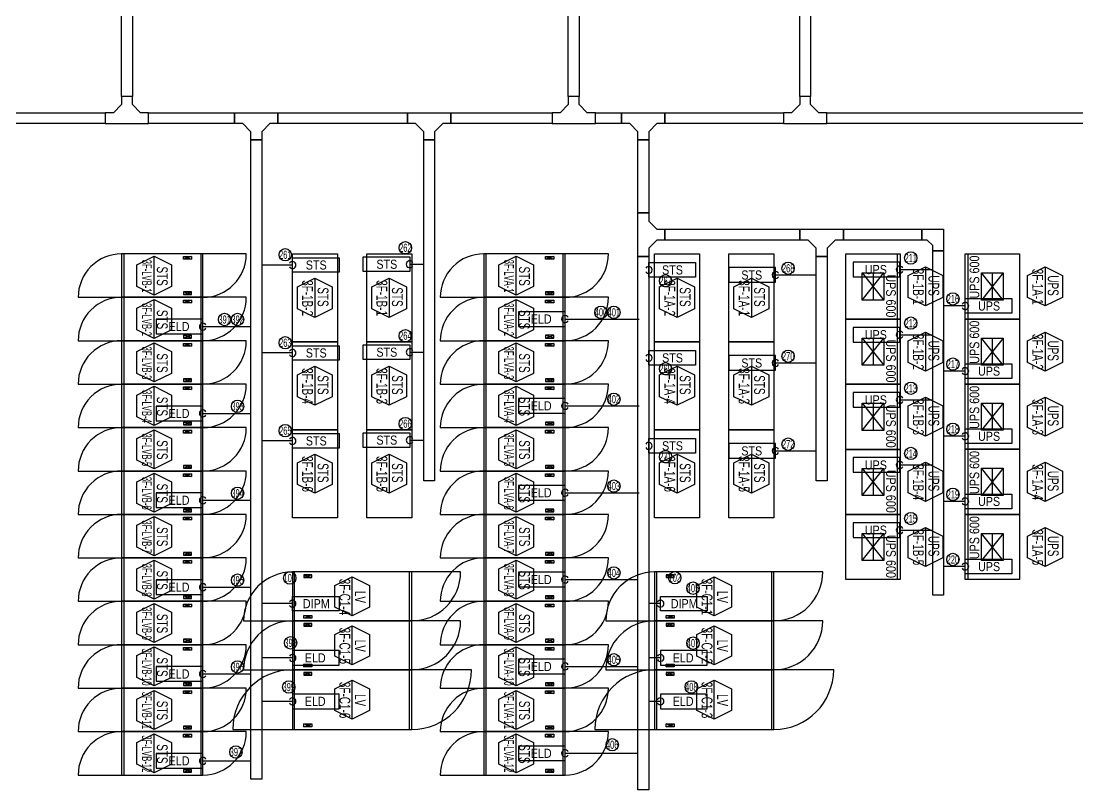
# Model space of a CAD drawing. Header units: millimetres. Extents: x 89450 to 753248, y -530175 to 1209785.
# Drawn here: x 115254 to 134730, y 469733 to 483893 of the extents above; entities that cross this region are included whole.
import ezdxf
from ezdxf.enums import TextEntityAlignment as Align

# ---------------------------------------------------------------- set-up
doc = ezdxf.new("R2010")
doc.units = ezdxf.units.MM
doc.header["$LTSCALE"] = 150
for name, color, linetype in [('------00 Switch Gear', 3, 'Continuous'), ('------00 Switch Gear_Number', 1, 'Continuous'), ('-----29 Indicator', 1, 'Continuous'), ('-----99 EPMS CABLE DUCT', 4, 'Continuous'), ('-----99 EPMS CONDUIT', 4, 'Continuous'), ('-----99 EPMS DEVICE', 3, 'Continuous')]:
    doc.layers.add(name, color=color, linetype=linetype)
doc.layers.add('NOPLOT', color=191, linetype='Continuous', plot=False)
doc.styles.add('ELEC', font='')
doc.styles.get('ELEC').set_extended_font_data('Dotum')

# ---------------------------------------------------------------- blocks, each defined once
blk = doc.blocks.new('UPS 600kV')
at = {"layer": '------00 Switch Gear', "color": 161}
blk.add_line((800, 850), (-402, 850), dxfattribs=at)
blk.add_lwpolyline([(798, -100), (-402, -100), (-402, 900), (798, 900)], close=True, dxfattribs=at)
at = {"layer": 'NOPLOT', "color": 161}
for p, q in [((-52, 199), (448, 601)), ((448, 199), (-52, 601)), ((-52, 400), (448, 400))]:
    blk.add_line(p, q, dxfattribs=at)
blk.add_lwpolyline([(448, 601), (448, 199), (-52, 199), (-52, 601)], close=True, dxfattribs=at)
at = {"layer": 'NOPLOT', "color": 161, "style": 'ELEC', "width": 0.85}
blk.add_text('UPS 600', height=178.2, dxfattribs=at).set_placement((-26, 731), align=Align.MIDDLE_LEFT)
blk = doc.blocks.new('STS-R')
at = {"color": 161}
blk.add_lwpolyline([(886994, -128588), (888614, -128588), (888614, -129418), (886994, -129418), (886994, -128588)], dxfattribs=at)
blk = doc.blocks.new('800x1200')
at = {"layer": '------00 Switch Gear', "color": 161}
for p, q in [((-1460, 0), (-1460, 800)), ((800, 800), (-42, 800)), ((-40, 0), (-40, 800)), ((-1290, 750), (-1140, 700)), ((-1140, 750), (-1290, 700)), ((-2300, 0), (-1458, 0)), ((-1290, 50), (-1140, 100)), ((-1140, 50), (-1290, 100))]:
    blk.add_line(p, q, dxfattribs=at)
for points in [[(0, 0), (0, 800), (-1500, 800), (-1500, 0)], [(-1140, 750), (-1290, 750), (-1290, 700), (-1140, 700)], [(-1140, 50), (-1290, 50), (-1290, 100), (-1140, 100)]]:
    blk.add_lwpolyline(points, close=True, dxfattribs=at)
for centre, start, end in [((-1500, 0), 90, 180), ((0, 800), 270, 0)]:
    blk.add_arc(centre, 800, start, end, dxfattribs=at)
blk = doc.blocks.new('1100x2200')
at = {"layer": '------00 Switch Gear', "color": 161}
for p, q in [((-2160, 0), (-2160, 1100)), ((-1990, 1050), (-1840, 1000)), ((-1840, 1050), (-1990, 1000)), ((1100, 1100), (-42, 1100)), ((-40, 0), (-40, 1100)), ((-3300, 0), (-2158, 0)), ((-1990, 50), (-1840, 100)), ((-1840, 50), (-1990, 100))]:
    blk.add_line(p, q, dxfattribs=at)
at = {"layer": '------00 Switch Gear', "color": 161, "elevation": 0}
for points in [[(0, 0), (0, 1100), (-2200, 1100), (-2200, 0)], [(-1840, 1050), (-1990, 1050), (-1990, 1000), (-1840, 1000)], [(-1840, 50), (-1990, 50), (-1990, 100), (-1840, 100)]]:
    blk.add_lwpolyline(points, close=True, dxfattribs=at)
at = {"layer": '------00 Switch Gear', "color": 161}
for centre, start, end in [((-2200, 0), 90, 180), ((0, 1100), 270, 0)]:
    blk.add_arc(centre, 1100, start, end, dxfattribs=at)
blk = doc.blocks.new('900x2200')
at = {"layer": '------00 Switch Gear', "color": 161}
for p, q in [((-2160, 900), (-2160, 0)), ((-210, 850), (-360, 800)), ((-360, 850), (-210, 800)), ((900, 900), (-42, 900)), ((-40, 900), (-40, 0)), ((-3100, 0), (-2158, 0)), ((-210, 50), (-360, 100)), ((-360, 50), (-210, 100))]:
    blk.add_line(p, q, dxfattribs=at)
for points in [[(-2200, 900), (-2200, 0), (0, 0), (0, 900)], [(-360, 850), (-210, 850), (-210, 800), (-360, 800)], [(-360, 50), (-210, 50), (-210, 100), (-360, 100)]]:
    blk.add_lwpolyline(points, close=True, dxfattribs=at)
for centre, start, end in [((-2200, 0), 90, 180), ((0, 900), 270, 0)]:
    blk.add_arc(centre, 900, start, end, dxfattribs=at)
blk = doc.blocks.new('zw$32E')
for p, q in [((100, 0), (0, 0)), ((0, 0), (0, -400)), ((100, -75), (100, 0)), ((175, -150), (100, -75)), ((250, -150), (175, -150)), ((250, -250), (250, -150)), ((100, -325), (175, -250)), ((175, -250), (250, -250)), ((100, -400), (100, -325)), ((0, -400), (100, -400))]:
    blk.add_line(p, q)

msp = doc.modelspace()

# ---------------------------------------------------------------- linework, layer by layer
at = {"layer": '------00 Switch Gear_Number', "elevation": 0}
for points in [[(117704, 478846), (117704, 479566), (118024, 479406), (118024, 479005), (117704, 478846), (117384, 479005), (117384, 479406), (117704, 479566)], [(124379, 478846), (124379, 479566), (124699, 479406), (124699, 479005), (124379, 478846), (124059, 479005), (124059, 479406), (124379, 479566)], [(131924, 479366), (131924, 478646), (131604, 478805), (131604, 479206), (131924, 479366), (132244, 479206), (132244, 478805), (131924, 478646)], [(134124, 479366), (134124, 478646), (133804, 478805), (133804, 479206), (134124, 479366), (134444, 479206), (134444, 478805), (134124, 478646)], [(117704, 478046), (117704, 478766), (118024, 478606), (118024, 478205), (117704, 478046), (117384, 478205), (117384, 478606), (117704, 478766)], [(124379, 478046), (124379, 478766), (124699, 478606), (124699, 478205), (124379, 478046), (124059, 478205), (124059, 478606), (124379, 478766)], [(131924, 478166), (131924, 477446), (131604, 477605), (131604, 478006), (131924, 478166), (132244, 478006), (132244, 477605), (131924, 477446)], [(134124, 478166), (134124, 477446), (133804, 477605), (133804, 478006), (134124, 478166), (134444, 478006), (134444, 477605), (134124, 477446)], [(117704, 477246), (117704, 477966), (118024, 477806), (118024, 477405), (117704, 477246), (117384, 477405), (117384, 477806), (117704, 477966)], [(124379, 477246), (124379, 477966), (124699, 477806), (124699, 477405), (124379, 477246), (124059, 477405), (124059, 477806), (124379, 477966)], [(117704, 476446), (117704, 477166), (118024, 477006), (118024, 476605), (117704, 476446), (117384, 476605), (117384, 477006), (117704, 477166)], [(124379, 476446), (124379, 477166), (124699, 477006), (124699, 476605), (124379, 476446), (124059, 476605), (124059, 477006), (124379, 477166)], [(131924, 476966), (131924, 476246), (131604, 476405), (131604, 476806), (131924, 476966), (132244, 476806), (132244, 476405), (131924, 476246)], [(134124, 476966), (134124, 476246), (133804, 476405), (133804, 476806), (134124, 476966), (134444, 476806), (134444, 476405), (134124, 476246)], [(117704, 475646), (117704, 476366), (118024, 476206), (118024, 475805), (117704, 475646), (117384, 475805), (117384, 476206), (117704, 476366)], [(124379, 475646), (124379, 476366), (124699, 476206), (124699, 475805), (124379, 475646), (124059, 475805), (124059, 476206), (124379, 476366)], [(131924, 475766), (131924, 475046), (131604, 475205), (131604, 475606), (131924, 475766), (132244, 475606), (132244, 475205), (131924, 475046)], [(134124, 475766), (134124, 475046), (133804, 475205), (133804, 475606), (134124, 475766), (134444, 475606), (134444, 475205), (134124, 475046)], [(117704, 474846), (117704, 475566), (118024, 475406), (118024, 475005), (117704, 474846), (117384, 475005), (117384, 475406), (117704, 475566)], [(124379, 474846), (124379, 475566), (124699, 475406), (124699, 475005), (124379, 474846), (124059, 475005), (124059, 475406), (124379, 475566)], [(117704, 474046), (117704, 474766), (118024, 474606), (118024, 474205), (117704, 474046), (117384, 474205), (117384, 474606), (117704, 474766)], [(124379, 474046), (124379, 474766), (124699, 474606), (124699, 474205), (124379, 474046), (124059, 474205), (124059, 474606), (124379, 474766)], [(131924, 474566), (131924, 473846), (131604, 474005), (131604, 474406), (131924, 474566), (132244, 474406), (132244, 474005), (131924, 473846)], [(134124, 474566), (134124, 473846), (133804, 474005), (133804, 474406), (134124, 474566), (134444, 474406), (134444, 474005), (134124, 473846)], [(117704, 473246), (117704, 473966), (118024, 473806), (118024, 473405), (117704, 473246), (117384, 473405), (117384, 473806), (117704, 473966)], [(124379, 473246), (124379, 473966), (124699, 473806), (124699, 473405), (124379, 473246), (124059, 473405), (124059, 473806), (124379, 473966)], [(121354, 472936), (121354, 473656), (121674, 473496), (121674, 473095), (121354, 472936), (121034, 473095), (121034, 473496), (121354, 473656)], [(128029, 472936), (128029, 473656), (128349, 473496), (128349, 473095), (128029, 472936), (127709, 473095), (127709, 473496), (128029, 473656)], [(117704, 472446), (117704, 473166), (118024, 473006), (118024, 472605), (117704, 472446), (117384, 472605), (117384, 473006), (117704, 473166)], [(124379, 472446), (124379, 473166), (124699, 473006), (124699, 472605), (124379, 472446), (124059, 472605), (124059, 473006), (124379, 473166)], [(121354, 472036), (121354, 472756), (121674, 472596), (121674, 472195), (121354, 472036), (121034, 472195), (121034, 472596), (121354, 472756)], [(128029, 472036), (128029, 472756), (128349, 472596), (128349, 472195), (128029, 472036), (127709, 472195), (127709, 472596), (128029, 472756)], [(117704, 471646), (117704, 472366), (118024, 472206), (118024, 471805), (117704, 471646), (117384, 471805), (117384, 472206), (117704, 472366)], [(124379, 471646), (124379, 472366), (124699, 472206), (124699, 471805), (124379, 471646), (124059, 471805), (124059, 472206), (124379, 472366)], [(121354, 471036), (121354, 471756), (121674, 471596), (121674, 471195), (121354, 471036), (121034, 471195), (121034, 471596), (121354, 471756)], [(128029, 471036), (128029, 471756), (128349, 471596), (128349, 471195), (128029, 471036), (127709, 471195), (127709, 471596), (128029, 471756)], [(117704, 470846), (117704, 471566), (118024, 471406), (118024, 471005), (117704, 470846), (117384, 471005), (117384, 471406), (117704, 471566)], [(124379, 470846), (124379, 471566), (124699, 471406), (124699, 471005), (124379, 470846), (124059, 471005), (124059, 471406), (124379, 471566)], [(117704, 470046), (117704, 470766), (118024, 470606), (118024, 470205), (117704, 470046), (117384, 470205), (117384, 470606), (117704, 470766)], [(124379, 470046), (124379, 470766), (124699, 470606), (124699, 470205), (124379, 470046), (124059, 470205), (124059, 470606), (124379, 470766)]]:
    msp.add_lwpolyline(points, dxfattribs=at)
at = {"layer": '------00 Switch Gear_Number', "color": 1, "elevation": 0}
for points in [[(120667, 479156), (120667, 478436), (120347, 478595), (120347, 478996), (120667, 479156), (120987, 478996), (120987, 478595), (120667, 478436)], [(122037, 479156), (122037, 478436), (121717, 478595), (121717, 478996), (122037, 479156), (122357, 478996), (122357, 478595), (122037, 478436)], [(127342, 479156), (127342, 478436), (127022, 478595), (127022, 478996), (127342, 479156), (127662, 478996), (127662, 478595), (127342, 478436)], [(128712, 479156), (128712, 478436), (128392, 478595), (128392, 478996), (128712, 479156), (129032, 478996), (129032, 478595), (128712, 478436)], [(120667, 477536), (120667, 476816), (120347, 476975), (120347, 477376), (120667, 477536), (120987, 477376), (120987, 476975), (120667, 476816)], [(122037, 477536), (122037, 476816), (121717, 476975), (121717, 477376), (122037, 477536), (122357, 477376), (122357, 476975), (122037, 476816)], [(127342, 477536), (127342, 476816), (127022, 476975), (127022, 477376), (127342, 477536), (127662, 477376), (127662, 476975), (127342, 476816)], [(128712, 477536), (128712, 476816), (128392, 476975), (128392, 477376), (128712, 477536), (129032, 477376), (129032, 476975), (128712, 476816)], [(120667, 475916), (120667, 475196), (120347, 475355), (120347, 475756), (120667, 475916), (120987, 475756), (120987, 475355), (120667, 475196)], [(122037, 475916), (122037, 475196), (121717, 475355), (121717, 475756), (122037, 475916), (122357, 475756), (122357, 475355), (122037, 475196)], [(127342, 475916), (127342, 475196), (127022, 475355), (127022, 475756), (127342, 475916), (127662, 475756), (127662, 475355), (127342, 475196)], [(128712, 475916), (128712, 475196), (128392, 475355), (128392, 475756), (128712, 475916), (129032, 475756), (129032, 475355), (128712, 475196)]]:
    msp.add_lwpolyline(points, dxfattribs=at)
at = {"layer": '-----29 Indicator'}
for centre in [(120122, 479589, 0), (122335, 479718, 0), (131650, 479530, 0), (129390, 479341, 0), (127130, 479110, 0), (132426, 478776, 0), (125940, 478529, 0), (126178, 478529, 0), (119004, 478397), (119243, 478397), (131650, 478330, 0), (122335, 478098, 0), (120122, 477969, 0), (129390, 477721, 0), (127130, 477490, 0), (132426, 477576, 0), (131650, 477130, 0), (126178, 476929, 0), (119243, 476797), (122335, 476478, 0), (120122, 476349, 0), (132426, 476376, 0), (129390, 476101, 0), (131650, 475930, 0), (127130, 475870, 0), (126178, 475329, 0), (119243, 475197), (132426, 475176, 0), (131650, 474730, 0), (132426, 473976, 0), (119243, 473597), (120205, 473635, 0), (126178, 473729, 0), (127301, 473640, 0), (127637, 473448), (120219, 472441, 0), (127637, 472435), (119243, 471997), (126178, 472129, 0), (120186, 471627, 0), (127606, 471628, 0), (119212, 470430, 0), (126147, 470563)]:
    msp.add_circle(centre, 114, dxfattribs=at)
at = {"layer": '-----99 EPMS CABLE DUCT', "elevation": 0}
for points in [[(117104, 498927), (117304, 498927), (117304, 482507), (117104, 482507)], [(125338, 498927), (125538, 498927), (125538, 482507), (125338, 482507)], [(129604, 498927), (129804, 498927), (129804, 482507), (129604, 482507)], [(112154, 482207), (116804, 482207), (116804, 482007), (112154, 482007)], [(117604, 482207), (119187, 482207), (119187, 482007), (117604, 482007)], [(119987, 482207), (122375, 482207), (122375, 482007), (119987, 482007)], [(123175, 482207), (125038, 482207), (125038, 482007), (123175, 482007)], [(125838, 482207), (126320, 482207), (126320, 482007), (125838, 482007)], [(127120, 482207), (129304, 482207), (129304, 482007), (127120, 482007)], [(130104, 482207), (139404, 482207), (139404, 482007), (130104, 482007)], [(119487, 481707), (119687, 481707), (119687, 469931), (119487, 469931)], [(122675, 481707), (122875, 481707), (122875, 475426), (122675, 475426)], [(126620, 481707), (126820, 481707), (126820, 480359), (126620, 480359)], [(127120, 480059), (129608, 480059), (129608, 479859), (127120, 479859)], [(130408, 480059), (131854, 480059), (131854, 479859), (130408, 479859)], [(126620, 479559), (126820, 479559), (126820, 469733), (126620, 469733)], [(129908, 479559), (130108, 479559), (130108, 475426), (129908, 475426)], [(132054, 479659), (132254, 479659), (132254, 473317), (132054, 473317)]]:
    msp.add_lwpolyline(points, close=True, dxfattribs=at)
msp.add_lwpolyline([(131854, 479859), (131854, 480059), (132254, 480059), (132254, 479659), (132054, 479659), (132054, 479759), (131954, 479859), (131854, 479859)], dxfattribs=at)
at = {"layer": '-----99 EPMS CONDUIT'}
for p, q in [((120254, 479400, 0), (119687, 479400, 0)), ((122415, 479415), (122675, 479415, 0)), ((131447, 479317, 0), (132054, 479317, 0)), ((129159, 479217, 0), (129908, 479217, 0)), ((132654, 478646, 0), (132254, 478646, 0)), ((125279, 478406, 0), (126646, 478406, 0)), ((118603, 478267, 0), (119487, 478267, 0)), ((131447, 478117, 0), (132054, 478117, 0)), ((120254, 477780, 0), (119687, 477780, 0)), ((122415, 477795), (122675, 477795, 0)), ((129159, 477597, 0), (129908, 477597, 0)), ((132654, 477446, 0), (132254, 477446, 0)), ((125279, 476806, 0), (126646, 476806, 0)), ((131447, 476917, 0), (132054, 476917, 0)), ((118603, 476667, 0), (119487, 476667, 0)), ((132654, 476246, 0), (132254, 476246, 0)), ((120254, 476160, 0), (119687, 476160, 0)), ((122415, 476175), (122675, 476175, 0)), ((129159, 475977, 0), (129908, 475977, 0)), ((131447, 475717, 0), (132054, 475717, 0)), ((118603, 475067, 0), (119487, 475067, 0)), ((125279, 475206, 0), (126646, 475206, 0)), ((132654, 475046, 0), (132254, 475046, 0)), ((131447, 474517, 0), (132054, 474517, 0)), ((132654, 473846, 0), (132254, 473846, 0)), ((118603, 473467, 0), (119487, 473467, 0)), ((125279, 473606, 0), (126620, 473606, 0)), ((120255, 473163, 0), (119687, 473163, 0)), ((127036, 473163, 0), (126820, 473163, 0)), ((120254, 472163, 0), (119686, 472163, 0)), ((127036, 472163, 0), (126820, 472163, 0)), ((125279, 472006, 0), (126620, 472006, 0)), ((118604, 471867, 0), (119487, 471867, 0)), ((120254, 471363, 0), (119686, 471363, 0)), ((127036, 471363, 0), (126820, 471363, 0)), ((125279, 470406, 0), (126620, 470406, 0)), ((118604, 470267, 0), (119487, 470267, 0))]:
    msp.add_line(p, q, dxfattribs=at)
for centre, start, end in [((120254, 479400, 0), 210, 150), ((122415, 479415), 30, 330), ((126820, 479310), 210, 150), ((131447, 479317, 0), 30, 330), ((129159, 479217, 0), 30, 330), ((132654, 478646, 0), 210, 150), ((125279, 478406, 0), 30, 330), ((118603, 478267, 0), 30, 330), ((131447, 478117, 0), 30, 330), ((120254, 477780, 0), 210, 150), ((122415, 477795), 30, 330), ((126820, 477690), 210, 150), ((129159, 477597, 0), 30, 330), ((132654, 477446, 0), 210, 150), ((131447, 476917, 0), 30, 330), ((125279, 476806, 0), 30, 330), ((118603, 476667, 0), 30, 330), ((120254, 476160, 0), 210, 150), ((122415, 476175), 30, 330), ((132654, 476246, 0), 210, 150), ((126820, 476070), 210, 150), ((129159, 475977, 0), 30, 330), ((131447, 475717, 0), 30, 330), ((125279, 475206, 0), 30, 330), ((118603, 475067, 0), 30, 330), ((132654, 475046, 0), 210, 150), ((131447, 474517, 0), 30, 330), ((132654, 473846, 0), 210, 150), ((125279, 473606, 0), 30, 330), ((118603, 473467, 0), 30, 330), ((120255, 473163, 0), 210, 150), ((127036, 473163, 0), 210, 150), ((120254, 472163, 0), 210, 150), ((127036, 472163, 0), 210, 150), ((118604, 471867, 0), 30, 330), ((125279, 472006, 0), 30, 330), ((120254, 471363, 0), 210, 150), ((127036, 471363, 0), 210, 150), ((125279, 470406, 0), 30, 330), ((118604, 470267, 0), 30, 330)]:
    msp.add_arc(centre, 63.8, start, end, dxfattribs=at)
at = {"layer": '-----99 EPMS DEVICE', "elevation": 0}
for points in [[(120254, 479535), (121114, 479535), (121114, 479266), (120254, 479266)], [(126820, 479445), (127680, 479445), (127680, 479175), (126820, 479175)], [(129159, 479352), (128299, 479352), (128299, 479082), (129159, 479082)], [(131447, 479452), (130587, 479452), (130587, 479182), (131447, 479182)], [(132654, 478781), (133514, 478781), (133514, 478511), (132654, 478511)], [(131447, 478252), (130587, 478252), (130587, 477982), (131447, 477982)], [(120254, 477915), (121114, 477915), (121114, 477646), (120254, 477646)], [(126820, 477825), (127680, 477825), (127680, 477555), (126820, 477555)], [(129159, 477732), (128299, 477732), (128299, 477462), (129159, 477462)], [(132654, 477581), (133514, 477581), (133514, 477311), (132654, 477311)], [(131447, 477052), (130587, 477052), (130587, 476782), (131447, 476782)], [(120254, 476295), (121114, 476295), (121114, 476026), (120254, 476026)], [(126820, 476205), (127680, 476205), (127680, 475935), (126820, 475935)], [(132654, 476381), (133514, 476381), (133514, 476111), (132654, 476111)], [(129159, 476112), (128299, 476112), (128299, 475842), (129159, 475842)], [(131447, 475852), (130587, 475852), (130587, 475582), (131447, 475582)], [(132654, 475181), (133514, 475181), (133514, 474911), (132654, 474911)], [(131447, 474652), (130587, 474652), (130587, 474382), (131447, 474382)], [(132654, 473981), (133514, 473981), (133514, 473711), (132654, 473711)], [(120255, 473297), (121115, 473297), (121115, 473028), (120255, 473028)], [(127036, 473297), (127896, 473297), (127896, 473028), (127036, 473028)]]:
    msp.add_lwpolyline(points, close=True, dxfattribs=at)
at = {"layer": '-----99 EPMS DEVICE'}
for points in [[(121555, 479549), (122415, 479549), (122415, 479280), (121555, 479280)], [(121555, 477929), (122415, 477929), (122415, 477660), (121555, 477660)], [(121555, 476309), (122415, 476309), (122415, 476040), (121555, 476040)]]:
    msp.add_lwpolyline(points, close=True, dxfattribs=at)
at = {"layer": '-----99 EPMS DEVICE', "color": 2, "elevation": 0}
for points in [[(125279, 478540), (124418, 478540), (124418, 478271), (125279, 478271)], [(118603, 478402), (117743, 478402), (117743, 478132), (118603, 478132)], [(118603, 476802), (117743, 476802), (117743, 476532), (118603, 476532)], [(125279, 476940), (124418, 476940), (124418, 476671), (125279, 476671)], [(125279, 475340), (124418, 475340), (124418, 475071), (125279, 475071)], [(118603, 475202), (117743, 475202), (117743, 474932), (118603, 474932)], [(125279, 473740), (124418, 473740), (124418, 473471), (125279, 473471)], [(118603, 473602), (117743, 473602), (117743, 473332), (118603, 473332)], [(121114, 472297), (120254, 472297), (120254, 472028), (121114, 472028)], [(127895, 472297), (127035, 472297), (127035, 472028), (127895, 472028)], [(125279, 472140), (124419, 472140), (124419, 471871), (125279, 471871)], [(118604, 472002), (117743, 472002), (117743, 471732), (118604, 471732)], [(121114, 471497), (120254, 471497), (120254, 471228), (121114, 471228)], [(127895, 471497), (127035, 471497), (127035, 471228), (127895, 471228)], [(118604, 470402), (117743, 470402), (117743, 470132), (118604, 470132)], [(125279, 470540), (124419, 470540), (124419, 470271), (125279, 470271)]]:
    msp.add_lwpolyline(points, close=True, dxfattribs=at)

# ---------------------------------------------------------------- block references
at = {"layer": '------00 Switch Gear', "color": 161}
for name, p, rotation in [('800x1200', (117104, 479606, 0), 180), ('STS-R', (-8334, -409008, 0), 90.00000000000001), ('STS-R', (-6964, -409008, 0), 90.00000000000001), ('800x1200', (123779, 479606, 0), 180), ('STS-R', (-1659, -409008, 0), 90.00000000000001), ('STS-R', (-289, -409008, 0), 90.00000000000001), ('UPS 600kV', (130554, 479203, 0), 270), ('UPS 600kV', (133554, 478808, 0), 89.99999999999999), ('800x1200', (117104, 478806, 0), 180), ('800x1200', (123779, 478806, 0), 180), ('UPS 600kV', (130554, 478003, 0), 270), ('UPS 600kV', (133554, 477608, 0), 89.99999999999999), ('800x1200', (117104, 478006, 0), 180), ('STS-R', (-8334, -410628, 0), 90.00000000000001), ('STS-R', (-6964, -410628, 0), 90.00000000000001), ('800x1200', (123779, 478006, 0), 180), ('STS-R', (-1659, -410628, 0), 90.00000000000001), ('STS-R', (-289, -410628, 0), 90.00000000000001), ('800x1200', (117104, 477206, 0), 180), ('800x1200', (123779, 477206, 0), 180), ('UPS 600kV', (130554, 476803, 0), 270), ('UPS 600kV', (133554, 476408, 0), 89.99999999999999), ('800x1200', (117104, 476406, 0), 180), ('800x1200', (123779, 476406, 0), 180), ('STS-R', (-8334, -412248, 0), 90.00000000000001), ('STS-R', (-6964, -412248, 0), 90.00000000000001), ('STS-R', (-1659, -412248, 0), 90.00000000000001), ('STS-R', (-289, -412248, 0), 90.00000000000001), ('UPS 600kV', (130554, 475603, 0), 270), ('UPS 600kV', (133554, 475208, 0), 89.99999999999999), ('800x1200', (117104, 475606, 0), 180), ('800x1200', (123779, 475606, 0), 180), ('800x1200', (117104, 474806, 0), 180), ('800x1200', (123779, 474806, 0), 180), ('UPS 600kV', (130554, 474403, 0), 270), ('UPS 600kV', (133554, 474008, 0), 89.99999999999999), ('800x1200', (117104, 474006, 0), 180), ('800x1200', (123779, 474006, 0), 180), ('900x2200', (120254, 473746, 0), 180), ('900x2200', (126929, 473746, 0), 180), ('800x1200', (117104, 473206, 0), 180), ('800x1200', (123779, 473206, 0), 180), ('900x2200', (120254, 472846, 0), 180), ('900x2200', (126929, 472846, 0), 180), ('800x1200', (117104, 472406, 0), 180), ('800x1200', (123779, 472406, 0), 180), ('800x1200', (117104, 471606, 0), 180), ('800x1200', (123779, 471606, 0), 180), ('800x1200', (117104, 470806, 0), 180), ('800x1200', (123779, 470806, 0), 180)]:
    msp.add_blockref(name, p, dxfattribs=dict(at, rotation=rotation))
for p in [(122454, 470846, 0), (129129, 470846, 0)]:
    msp.add_blockref('1100x2200', p, dxfattribs=at)
at = {"layer": '-----99 EPMS CABLE DUCT', "zscale": 2}
for p, xscale, yscale, rotation in [((116804, 482007), 2, 2, 89.99999999999993), ((125038, 482007), 2, 2, 89.99999999999993), ((129304, 482007), 2, 2, 89.99999999999993), ((119187, 482207), -1.999999999999999, 1.999999999999999, 89.99999999999984), ((122375, 482207), -1.999999999999999, 1.999999999999999, 89.99999999999977), ((126320, 482207), -1.999999999999999, 1.999999999999999, 89.99999999999984), ((126620, 479559), -2, 2, 180), ((129608, 480059), -2, 2, 90.0000000000988)]:
    msp.add_blockref('zw$32E', p, dxfattribs=dict(at, xscale=xscale, yscale=yscale, rotation=rotation))

# ---------------------------------------------------------------- texts
at = {"layer": '------00 Switch Gear_Number', "color": 0, "style": 'ELEC'}
for s, height, width, p in [('3F-LVB-1', 180, 0.6, (117570, 479196, 0)), ('STS', 200, 0.7, (117855, 479196, 0)), ('3F-LVA-1', 180, 0.6, (124245, 479196, 0)), ('STS', 200, 0.7, (124530, 479196, 0)), ('3F-1B-1', 200, 0.7, (131790, 479001, 0)), ('3F-1A-1', 200, 0.7, (133990, 479001, 0)), ('3F-1B-2', 200, 0.7, (120533, 478791, 0)), ('3F-1B-1', 200, 0.7, (121903, 478791, 0)), ('3F-1A-2', 200, 0.7, (127208, 478791, 0)), ('3F-1A-1', 200, 0.7, (128578, 478791, 0)), ('UPS', 200, 0.7, (132075, 479022, 0)), ('UPS', 200, 0.7, (134275, 479022, 0)), ('STS', 200, 0.7, (120818, 478812, 0)), ('STS', 200, 0.7, (122188, 478812, 0)), ('STS', 200, 0.7, (127493, 478812, 0)), ('STS', 200, 0.7, (128863, 478812, 0)), ('3F-LVB-2', 180, 0.6, (117570, 478396, 0)), ('STS', 200, 0.7, (117855, 478396, 0)), ('3F-LVA-2', 180, 0.6, (124245, 478396, 0)), ('STS', 200, 0.7, (124530, 478396, 0)), ('3F-1B-2', 200, 0.7, (131790, 477801, 0)), ('UPS', 200, 0.7, (132075, 477822, 0)), ('3F-1A-2', 200, 0.7, (133990, 477801, 0)), ('UPS', 200, 0.7, (134275, 477822, 0)), ('3F-LVB-3', 180, 0.6, (117570, 477596, 0)), ('STS', 200, 0.7, (117855, 477596, 0)), ('3F-LVA-3', 180, 0.6, (124245, 477596, 0)), ('STS', 200, 0.7, (124530, 477596, 0)), ('3F-1B-4', 200, 0.7, (120533, 477171, 0)), ('STS', 200, 0.7, (120818, 477192, 0)), ('3F-1B-3', 200, 0.7, (121903, 477171, 0)), ('STS', 200, 0.7, (122188, 477192, 0)), ('3F-1A-4', 200, 0.7, (127208, 477171, 0)), ('STS', 200, 0.7, (127493, 477192, 0)), ('3F-1A-3', 200, 0.7, (128578, 477171, 0)), ('STS', 200, 0.7, (128863, 477192, 0)), ('3F-LVB-4', 180, 0.6, (117570, 476796, 0)), ('3F-LVA-4', 180, 0.6, (124245, 476796, 0)), ('STS', 200, 0.7, (117855, 476796, 0)), ('STS', 200, 0.7, (124530, 476796, 0)), ('3F-1B-3', 200, 0.7, (131790, 476601, 0)), ('UPS', 200, 0.7, (132075, 476622, 0)), ('3F-1A-3', 200, 0.7, (133990, 476601, 0)), ('UPS', 200, 0.7, (134275, 476622, 0)), ('3F-LVB-5', 180, 0.6, (117570, 475996, 0)), ('3F-LVA-5', 180, 0.6, (124245, 475996, 0)), ('STS', 200, 0.7, (117855, 475996, 0)), ('STS', 200, 0.7, (124530, 475996, 0)), ('3F-1B-6', 200, 0.7, (120533, 475551, 0)), ('3F-1B-5', 200, 0.7, (121903, 475551, 0)), ('3F-1A-6', 200, 0.7, (127208, 475551, 0)), ('3F-1A-5', 200, 0.7, (128578, 475551, 0)), ('STS', 200, 0.7, (120818, 475572, 0)), ('STS', 200, 0.7, (122188, 475572, 0)), ('STS', 200, 0.7, (127493, 475572, 0)), ('STS', 200, 0.7, (128863, 475572, 0)), ('3F-1B-4', 200, 0.7, (131790, 475401, 0)), ('3F-1A-4', 200, 0.7, (133990, 475401, 0)), ('3F-LVB-6', 180, 0.6, (117570, 475196, 0)), ('3F-LVA-6', 180, 0.6, (124245, 475196, 0)), ('UPS', 200, 0.7, (132075, 475422, 0)), ('UPS', 200, 0.7, (134275, 475422, 0)), ('STS', 200, 0.7, (117855, 475196, 0)), ('STS', 200, 0.7, (124530, 475196, 0)), ('3F-LVB-7', 180, 0.6, (117570, 474396, 0)), ('3F-LVA-7', 180, 0.6, (124245, 474396, 0)), ('STS', 200, 0.7, (117855, 474396, 0)), ('STS', 200, 0.7, (124530, 474396, 0)), ('3F-1B-5', 200, 0.7, (131790, 474201, 0)), ('3F-1A-5', 200, 0.7, (133990, 474201, 0)), ('UPS', 200, 0.7, (132075, 474222, 0)), ('UPS', 200, 0.7, (134275, 474222, 0)), ('3F-LVB-8', 180, 0.6, (117570, 473596, 0)), ('3F-LVA-8', 180, 0.6, (124245, 473596, 0)), ('STS', 200, 0.7, (117855, 473596, 0)), ('STS', 200, 0.7, (124530, 473596, 0)), ('3F-C1-4', 200, 0.7, (121220, 473286, 0)), ('3F-C1-1', 200, 0.7, (127895, 473286, 0)), ('LV', 200, 0.7, (121505, 473286, 0)), ('LV', 200, 0.7, (128180, 473286, 0)), ('3F-LVB-9', 180, 0.6, (117570, 472796, 0)), ('3F-LVA-9', 180, 0.6, (124245, 472796, 0)), ('STS', 200, 0.7, (117855, 472796, 0)), ('STS', 200, 0.7, (124530, 472796, 0)), ('3F-C1-5', 200, 0.7, (121220, 472386, 0)), ('3F-C1-2', 200, 0.7, (127895, 472386, 0)), ('3F-LVB-10', 180, 0.6, (117570, 471996, 0)), ('LV', 200, 0.7, (121505, 472386, 0)), ('3F-LVA-10', 180, 0.6, (124245, 471996, 0)), ('LV', 200, 0.7, (128180, 472386, 0)), ('STS', 200, 0.7, (117855, 471996, 0)), ('STS', 200, 0.7, (124530, 471996, 0)), ('3F-C1-6', 200, 0.7, (121220, 471386, 0)), ('3F-C1-3', 200, 0.7, (127895, 471386, 0)), ('3F-LVB-11', 180, 0.6, (117570, 471196, 0)), ('3F-LVA-11', 180, 0.6, (124245, 471196, 0)), ('STS', 200, 0.7, (117855, 471196, 0)), ('LV', 200, 0.7, (121505, 471386, 0)), ('STS', 200, 0.7, (124530, 471196, 0)), ('LV', 200, 0.7, (128180, 471386, 0)), ('3F-LVB-12', 180, 0.6, (117570, 470396, 0)), ('STS', 200, 0.7, (117855, 470396, 0)), ('3F-LVA-12', 180, 0.6, (124245, 470396, 0)), ('STS', 200, 0.7, (124530, 470396, 0))]:
    msp.add_text(s, height=height, rotation=270, dxfattribs=dict(at, width=width)).set_placement(p, align=Align.MIDDLE_CENTER)
at = {"layer": '-----29 Indicator', "style": 'ELEC', "width": 0.6}
for s, p in [('262', (122335, 479718, 0)), ('261', (120122, 479589, 0)), ('211', (131650, 479530, 0)), ('268', (129390, 479341, 0)), ('267', (127130, 479110, 0)), ('216', (132426, 478776, 0)), ('400', (125940, 478529, 0)), ('401', (126178, 478529, 0)), ('391', (119004, 478397)), ('392', (119243, 478397)), ('212', (131650, 478330, 0)), ('264', (122335, 478098, 0)), ('263', (120122, 477969, 0)), ('270', (129390, 477721, 0)), ('269', (127130, 477490, 0)), ('217', (132426, 477576, 0)), ('213', (131650, 477130, 0)), ('402', (126178, 476929, 0)), ('393', (119243, 476797)), ('265', (120122, 476349, 0)), ('266', (122335, 476478, 0)), ('218', (132426, 476376, 0)), ('272', (129390, 476101, 0)), ('214', (131650, 475930, 0)), ('271', (127130, 475870, 0)), ('394', (119243, 475197)), ('403', (126178, 475329, 0)), ('219', (132426, 475176, 0)), ('215', (131650, 474730, 0)), ('220', (132426, 473976, 0)), ('395', (119243, 473597)), ('101', (120205, 473635, 0)), ('404', (126178, 473729, 0)), ('102', (127301, 473640, 0)), ('405', (127637, 473448)), ('398', (120219, 472441, 0)), ('407', (127637, 472435)), ('405', (126178, 472129, 0)), ('396', (119243, 471997)), ('399', (120186, 471627, 0)), ('408', (127606, 471628, 0)), ('406', (126147, 470563)), ('397', (119212, 470430, 0))]:
    msp.add_text(s, height=150, dxfattribs=at).set_placement(p, align=Align.MIDDLE_CENTER)
at = {"layer": '-----99 EPMS DEVICE', "style": 'ELEC', "width": 0.9}
for s, p in [('STS', (120693, 479401, 0)), ('STS', (121994, 479415)), ('STS', (127259, 479310)), ('UPS', (131007, 479317, 0)), ('STS', (128719, 479217, 0)), ('UPS', (133093, 478646, 0)), ('UPS', (131007, 478117, 0)), ('STS', (120693, 477781, 0)), ('STS', (121994, 477795)), ('STS', (127259, 477690)), ('STS', (128719, 477597, 0)), ('UPS', (133093, 477446, 0)), ('UPS', (131007, 476917, 0)), ('STS', (120693, 476161, 0)), ('STS', (121994, 476175)), ('UPS', (133093, 476246, 0)), ('STS', (127259, 476070)), ('STS', (128719, 475977, 0)), ('UPS', (131007, 475717, 0)), ('UPS', (133093, 475046, 0)), ('UPS', (131007, 474517, 0)), ('UPS', (133093, 473846, 0)), ('DIPM', (120694, 473163, 0)), ('DIPM', (127475, 473163, 0))]:
    msp.add_text(s, height=168, dxfattribs=at).set_placement(p, align=Align.MIDDLE)
at = {"layer": '-----99 EPMS DEVICE', "color": 2, "style": 'ELEC', "width": 0.9}
for p in [(118164, 478267, 0), (124839, 478406, 0), (124839, 476806, 0), (118164, 476667, 0), (124839, 475206, 0), (118164, 475067, 0), (124839, 473606, 0), (118164, 473467, 0), (120674, 472163, 0), (127455, 472163, 0), (118164, 471867, 0), (124839, 472006, 0), (120674, 471363, 0), (127455, 471363, 0), (118164, 470267, 0), (124839, 470406, 0)]:
    msp.add_text('ELD', height=168, dxfattribs=at).set_placement(p, align=Align.MIDDLE)

doc.saveas('drawing.dxf')
